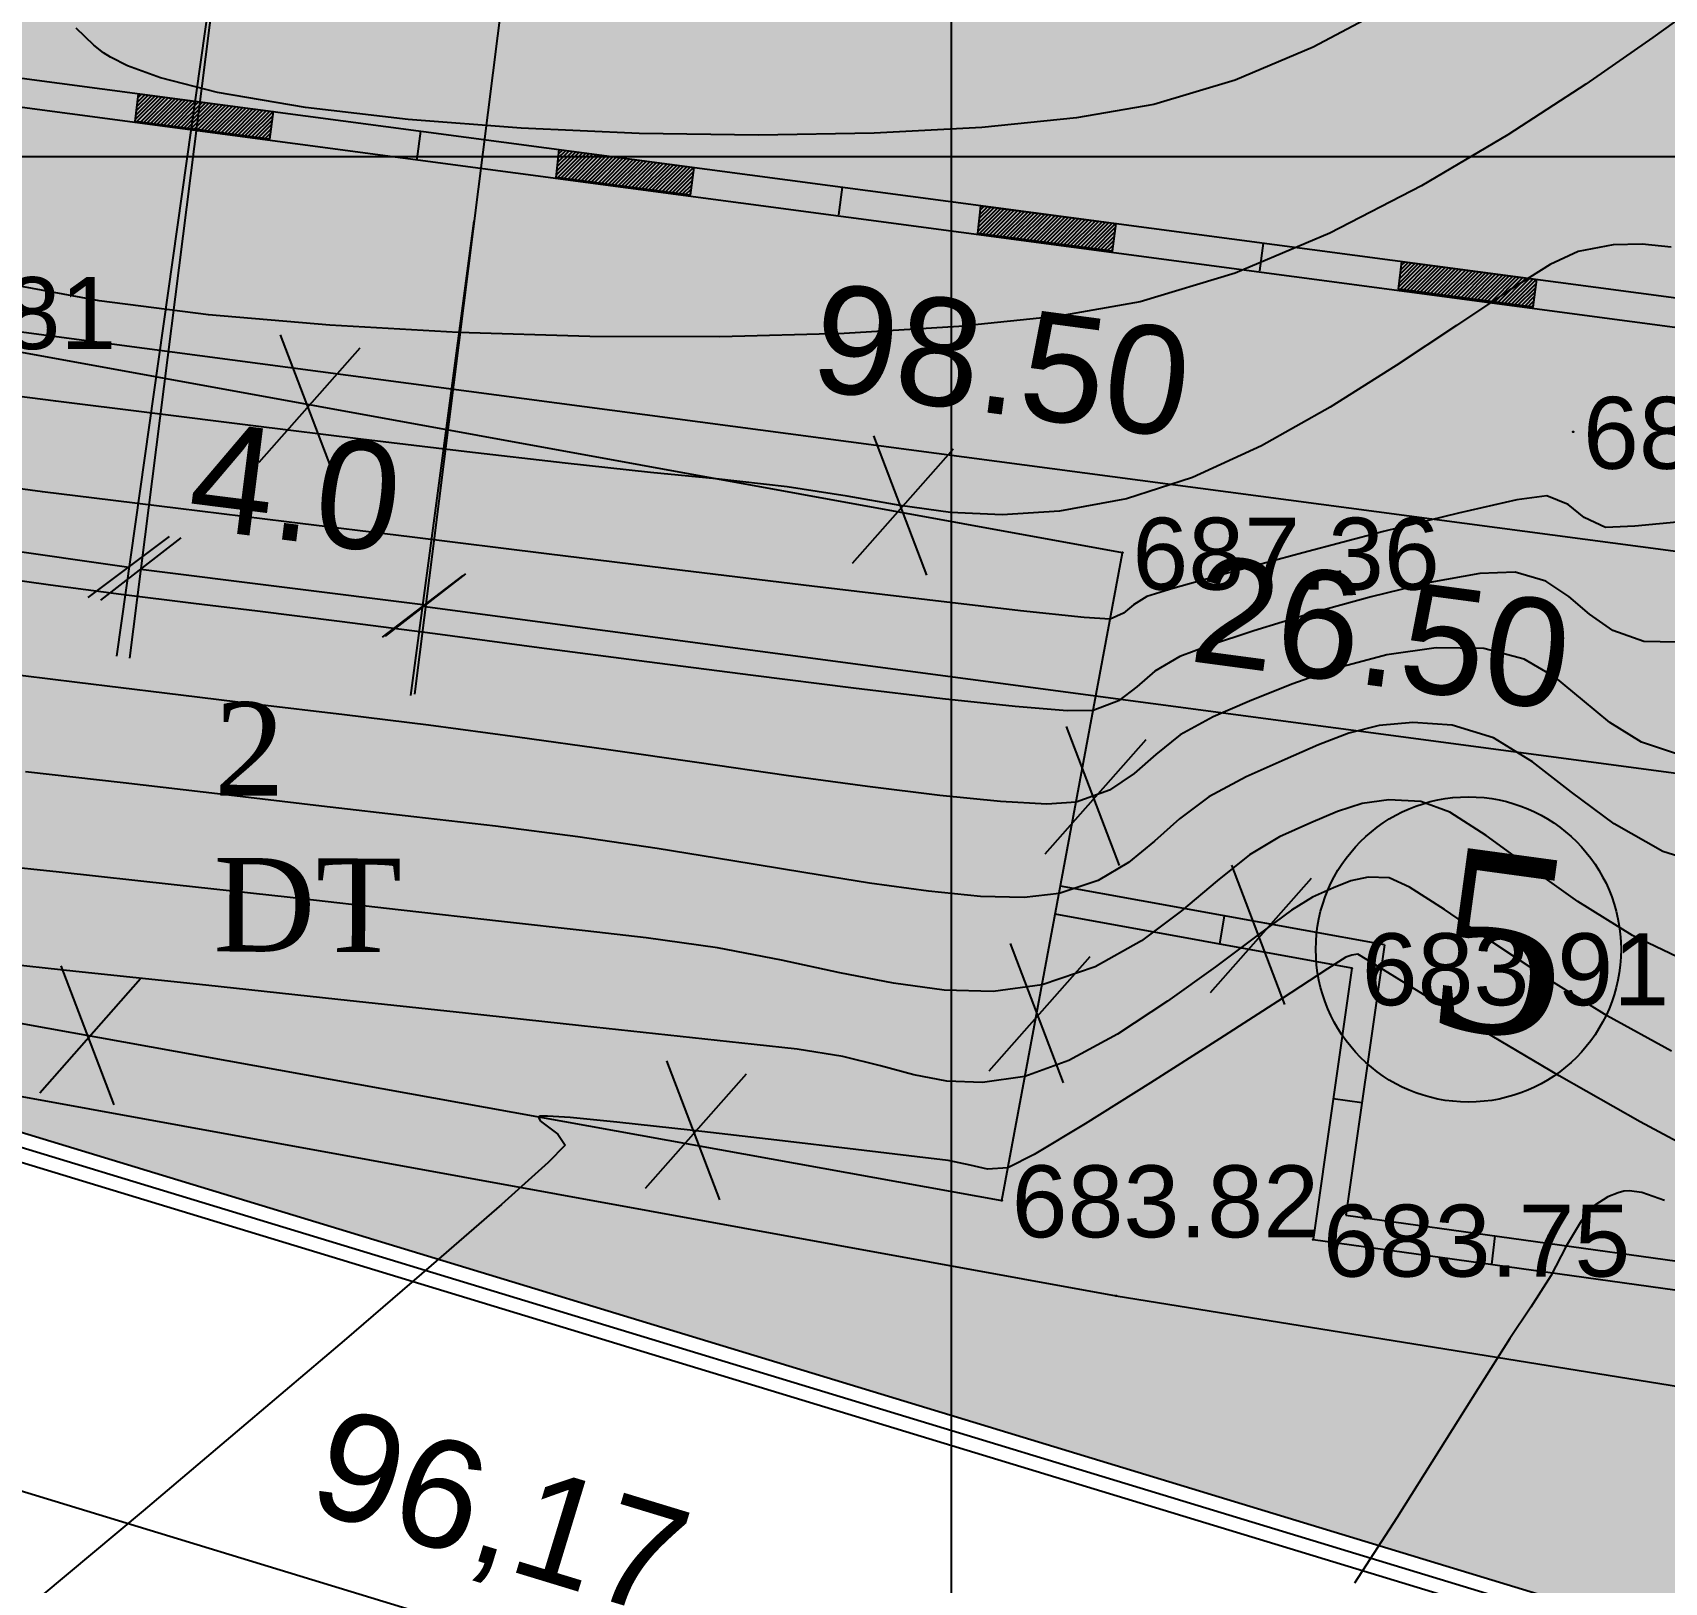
# Model space of a CAD drawing. Header units: feet. Extents: x 3381 to 683417, y 675186 to 4372291.
# Drawn here: x 682678.39 to 682701.07, y 4371923.06 to 4371944.6 of the extents above; entities that cross this region are included whole.
import ezdxf

# ---------------------------------------------------------------- set-up
doc = ezdxf.new("R2010")
doc.units = ezdxf.units.FT
doc.header["$MEASUREMENT"] = 0
doc.header["$PDMODE"] = 34
doc.header["$PDSIZE"] = 0.01
doc.linetypes.add('DUZ', pattern=[0])
doc.layers.get('0').update_dxf_attribs({"linetype": 'CONTINUOUS'})
doc.layers.get('Defpoints').update_dxf_attribs({"linetype": 'CONTINUOUS'})
for name, color, linetype in [('0_Point_Height', 2, 'CONTINUOUS'), ('0_Point_Point', 7, 'CONTINUOUS'), ('Layer8', 7, 'CONTINUOUS'), ('Yazilar', 7, 'CONTINUOUS')]:
    doc.layers.add(name, color=color, linetype=linetype)
for name, color, linetype, lineweight in [('ANA HORIZONTAL', 24, 'CONTINUOUS', 30), ('das tikili', 5, 'CONTINUOUS', 0), ('HORIZANTAL', 24, 'CONTINUOUS', 13), ('km setka', 170, 'CONTINUOUS', 15)]:
    doc.layers.add(name, color=color, linetype=linetype, lineweight=lineweight)
doc.styles.get("Standard").update_dxf_attribs({"font": 'arial.ttf', "height": 1.5})
doc.styles.add('style5', font='arialazlat.ttf', dxfattribs={"height": 400})
doc.dimstyles.new('ISO-25', dxfattribs={"dimtxt": 1.5, "dimasz": 1, "dimexe": 1.25, "dimexo": 0.625, "dimtad": 1, "dimtxsty": 'Standard', "dimblk": 'OBLIQUE', "dimcen": 2.5, "dimadec": 0, "dimazin": 0, "dimtfac": 1, "dimtmove": 0, "dimatfit": 3, "dimldrblk": 'OBLIQUE', "dimfxl": 1, "dimarcsym": 0})

# ---------------------------------------------------------------- blocks, each defined once
blk = doc.blocks.new('_Oblique')
at = {"color": 0, "linetype": 'ByBlock', "lineweight": -2}
blk.add_line((-0.5, -0.5), (0.5, 0.5), dxfattribs=at)
blk = doc.blocks.new('*D47')
at = {"color": 0, "lineweight": -2, "transparency": 16777216}
for p, q in [((682639.559, 4371940.221), (682638.048, 4371935.257)), ((682638.412, 4371936.453), (682730.412, 4371908.453)), ((682731.559, 4371912.221), (682730.048, 4371907.257))]:
    blk.add_line(p, q, dxfattribs=at)
at = {"layer": 'Defpoints', "color": 0, "lineweight": 30, "transparency": 16777216}
for p in [(682639.741, 4371940.819), (682731.741, 4371912.819), (682730.412, 4371908.453)]:
    blk.add_point(p, dxfattribs=at)
at = {"color": 0, "lineweight": -2, "transparency": 16777216}
for p, rotation in [((682638.412, 4371936.453), 163.072486935853), ((682730.412, 4371908.453), 343.072486935853)]:
    blk.add_blockref('_Oblique', p, dxfattribs=dict(at, rotation=rotation))
at = {"color": 0, "lineweight": 25, "transparency": 16777216, "insert": (682684.857, 4371923.913), "char_height": 1.5, "attachment_point": 5, "rotation": 343.0725}
blk.add_mtext('96,17', dxfattribs=at)
blk = doc.blocks.new('*D50')
at = {"color": 0, "lineweight": -2, "transparency": 16777216}
for p, q in [((682682.185, 4372025.104), (682678.574, 4372026.952)), ((682679.687, 4372026.383), (682636.687, 4371942.383)), ((682639.185, 4371941.104), (682635.574, 4371942.952))]:
    blk.add_line(p, q, dxfattribs=at)
at = {"layer": 'Defpoints', "color": 0, "lineweight": 30, "transparency": 16777216}
for p in [(682682.741, 4372024.819), (682636.687, 4371942.383), (682639.741, 4371940.819)]:
    blk.add_point(p, dxfattribs=at)
at = {"color": 0, "lineweight": -2, "transparency": 16777216}
for p, rotation in [((682679.687, 4372026.383), 62.89187712919826), ((682636.687, 4371942.383), 242.8918771291982)]:
    blk.add_blockref('_Oblique', p, dxfattribs=dict(at, rotation=rotation))
at = {"color": 0, "lineweight": 25, "transparency": 16777216, "insert": (682656.475, 4371984.388), "char_height": 1.5, "attachment_point": 5, "rotation": 62.8919}
blk.add_mtext('94,37', dxfattribs=at)
blk = doc.blocks.new('*D29')
at = {"color": 0, "lineweight": -2, "transparency": 16777216}
for p, q in [((682643.187, 4371947.529), (682642.704, 4371943.882)), ((682642.868, 4371945.121), (682740.488, 4371932.197)), ((682740.807, 4371934.606), (682740.324, 4371930.958))]:
    blk.add_line(p, q, dxfattribs=at)
at = {"layer": 'Defpoints', "color": 0, "lineweight": 30, "transparency": 16777216}
for p in [(682643.269, 4371948.149), (682740.889, 4371935.225), (682740.488, 4371932.197)]:
    blk.add_point(p, dxfattribs=at)
at = {"color": 0, "lineweight": -2, "transparency": 16777216}
for p, rotation in [((682642.868, 4371945.121), 172.4585361197717), ((682740.488, 4371932.197), 352.4585361197717)]:
    blk.add_blockref('_Oblique', p, dxfattribs=dict(at, rotation=rotation))
at = {"color": 0, "lineweight": 25, "transparency": 16777216, "insert": (682691.86, 4371940.038), "char_height": 1.5, "attachment_point": 5, "rotation": 352.4585}
blk.add_mtext('{\\fArial|b0|i0|c238|p34;98.50}', dxfattribs=at)
blk = doc.blocks.new('*D31')
at = {"color": 0, "lineweight": -2, "transparency": 16777216}
blk.add_line((682646.404, 4371953.33), (682647.179, 4371954.843), dxfattribs=at)
blk.add_arc((682643.941, 4371948.521), 5.853, 352.4341, 62.879, dxfattribs=at)
at = {"layer": 'Defpoints', "color": 0, "lineweight": 30, "transparency": 16777216}
for p in [(682646.119, 4371952.774), (682645.258, 4371951.092), (682649.57, 4371950.126), (682643.941, 4371948.521), (682740.595, 4371935.683)]:
    blk.add_point(p, dxfattribs=at)
at = {"color": 0, "lineweight": -2, "transparency": 16777216}
for p, rotation in [((682646.609, 4371953.73), 152.8790078084072), ((682649.743, 4371947.75), 262.4341392842104)]:
    blk.add_blockref('_Oblique', p, dxfattribs=dict(at, rotation=rotation))
at = {"color": 0, "lineweight": 25, "transparency": 16777216, "insert": (682650.357, 4371951.883), "char_height": 1.5, "attachment_point": 5, "rotation": 297.6566}
blk.add_mtext('70°', dxfattribs=at)
blk = doc.blocks.new('*D32')
at = {"color": 0, "lineweight": -2, "transparency": 16777216}
blk.add_arc((682740.56, 4371935.687), 7.21, 68.4429, 172.4341, dxfattribs=at)
at = {"layer": 'Defpoints', "color": 0, "lineweight": 30, "transparency": 16777216}
for p in [(682763.481, 4371993.705), (682643.941, 4371948.521), (682738.925, 4371942.709), (682740.595, 4371935.683), (682731.623, 4371913.064)]:
    blk.add_point(p, dxfattribs=at)
at = {"color": 0, "lineweight": -2, "transparency": 16777216}
for p, rotation in [((682743.209, 4371942.393), 338.4429207151824), ((682733.413, 4371936.637), 262.434139284192)]:
    blk.add_blockref('_Oblique', p, dxfattribs=dict(at, rotation=rotation))
at = {"color": 0, "lineweight": 25, "transparency": 16777216, "insert": (682736.203, 4371943.103), "char_height": 1.5, "attachment_point": 5, "rotation": 30.4385}
blk.add_mtext('104°', dxfattribs=at)
blk = doc.blocks.new('*D42')
at = {"color": 0, "lineweight": -2, "transparency": 16777216}
for p, q in [((682675.036, 4371948.129), (682673.43, 4371936.803)), ((682681.162, 4371947.261), (682679.556, 4371935.935)), ((682673.606, 4371938.041), (682679.732, 4371937.172))]:
    blk.add_line(p, q, dxfattribs=at)
at = {"layer": 'Defpoints', "color": 0, "lineweight": 30, "transparency": 16777216}
for p in [(682675.124, 4371948.748), (682681.249, 4371947.88), (682679.732, 4371937.172)]:
    blk.add_point(p, dxfattribs=at)
at = {"color": 0, "lineweight": -2, "transparency": 16777216}
for p, rotation in [((682673.606, 4371938.041), 171.9316460418982), ((682679.732, 4371937.172), 351.9316460418983)]:
    blk.add_blockref('_Oblique', p, dxfattribs=dict(at, rotation=rotation))
at = {"color": 0, "lineweight": 25, "transparency": 16777216, "insert": (682676.864, 4371938.984), "char_height": 1.5, "attachment_point": 5, "rotation": 351.9316}
blk.add_mtext('{\\fArial|b0|i0|c238|p34;6.0}', dxfattribs=at)
blk = doc.blocks.new('*D44')
at = {"color": 0, "lineweight": -2, "transparency": 16777216}
for p, q in [((682681.199, 4371947.466), (682679.739, 4371935.905)), ((682685.158, 4371946.966), (682683.698, 4371935.405)), ((682679.896, 4371937.145), (682683.855, 4371936.645))]:
    blk.add_line(p, q, dxfattribs=at)
at = {"layer": 'Defpoints', "color": 0, "lineweight": 30, "transparency": 16777216}
for p in [(682681.277, 4371948.086), (682685.237, 4371947.586), (682683.855, 4371936.645)]:
    blk.add_point(p, dxfattribs=at)
at = {"color": 0, "lineweight": -2, "transparency": 16777216}
for p, rotation in [((682679.896, 4371937.145), 172.8020103308189), ((682683.855, 4371936.645), 352.8020103308189)]:
    blk.add_blockref('_Oblique', p, dxfattribs=dict(at, rotation=rotation))
at = {"color": 0, "lineweight": 25, "transparency": 16777216, "insert": (682682.05, 4371938.275), "char_height": 1.5, "attachment_point": 5, "rotation": 352.802}
blk.add_mtext('{\\fArial|b0|i0|c238|p34;4.0}', dxfattribs=at)
blk = doc.blocks.new('*D45')
at = {"color": 0, "lineweight": -2, "transparency": 16777216}
for p, q in [((682684.525, 4371941.985), (682683.646, 4371935.388)), ((682710.822, 4371938.484), (682709.943, 4371931.886)), ((682683.811, 4371936.627), (682710.108, 4371933.125))]:
    blk.add_line(p, q, dxfattribs=at)
at = {"layer": 'Defpoints', "color": 0, "lineweight": 30, "transparency": 16777216}
for p in [(682684.607, 4371942.605), (682710.904, 4371939.104), (682710.108, 4371933.125)]:
    blk.add_point(p, dxfattribs=at)
at = {"color": 0, "lineweight": -2, "transparency": 16777216}
for p, rotation in [((682683.811, 4371936.627), 172.4158601839216), ((682710.108, 4371933.125), 352.4158601839215)]:
    blk.add_blockref('_Oblique', p, dxfattribs=dict(at, rotation=rotation))
at = {"color": 0, "lineweight": 25, "transparency": 16777216, "insert": (682697.143, 4371936.255), "char_height": 1.5, "attachment_point": 5, "rotation": 352.4159}
blk.add_mtext('{\\fArial|b0|i0|c238|p34;26.50}', dxfattribs=at)

msp = doc.modelspace()

# ---------------------------------------------------------------- hatches: boundary and pattern name
at = {"lineweight": 25}
h = msp.add_hatch(dxfattribs=at)
h.set_pattern_fill('GRASS', color=3)
h.set_pattern_definition([(90, (1845.1116, -2920.28305), (-0.707106781, 0.707106781), [0.1875, -1.226713563]), (45, (1845.1116, -2920.283), (-0.70710678119, 0.70710678119), [0.1875, -0.8125]), (135, (1845.1116, -2920.283), (-0.70710678119, -0.70710678119), [0.1875, -0.8125])])
edge = h.paths.add_edge_path(flags=16)
edge.add_arc((682658.082, 4371956.212), 3.56, 0, 360)
edge = h.paths.add_edge_path()
edge.add_line((682660.874, 4371958.42), (682665.412, 4371957.812))
edge.add_line((682665.412, 4371957.812), (682665.799, 4371960.701))
edge.add_line((682665.799, 4371960.701), (682658.472, 4371961.691))
edge.add_line((682658.472, 4371961.691), (682660.613, 4371977.547))
edge.add_line((682660.613, 4371977.547), (682668.986, 4371976.416))
edge.add_line((682668.986, 4371976.416), (682669.713, 4371981.799))
edge.add_line((682669.713, 4371981.799), (682665.061, 4371982.471))
edge.add_line((682665.061, 4371982.471), (682665.875, 4371988.112))
edge.add_line((682665.875, 4371988.112), (682673.997, 4371986.959))
edge.add_line((682673.997, 4371986.959), (682677.743, 4372014.074))
edge.add_line((682677.743, 4372014.074), (682677.836, 4372014.764))
edge.add_line((682677.836, 4372014.764), (682677.566, 4372014.27))
edge.add_line((682677.566, 4372014.27), (682640.028, 4371940.941))
edge.add_line((682640.028, 4371940.941), (682731.623, 4371913.064))
edge.add_line((682731.623, 4371913.064), (682763.481, 4371993.705))
edge.add_line((682763.481, 4371993.705), (682756.37, 4371996.426))
edge.add_line((682756.37, 4371996.426), (682754.616, 4371991.842))
edge.add_line((682754.616, 4371991.842), (682746.252, 4371994.776))
edge.add_arc((682905.681, 4371929.891), 172.127, 157.85455, 159.31778)
edge.add_line((682744.647, 4371990.683), (682758.012, 4371988.887))
edge.add_line((682758.012, 4371988.887), (682757.27, 4371983.639))
edge.add_line((682757.27, 4371983.639), (682743.941, 4371985.446))
edge.add_arc((682744.241, 4371982.305), 3.155, 95.4615, 167.5925)
edge.add_line((682741.16, 4371982.983), (682741.16, 4371982.028))
edge.add_line((682741.16, 4371982.028), (682742.827, 4371982.421))
edge.add_line((682742.827, 4371982.421), (682748.418, 4371981.442))
edge.add_line((682748.418, 4371981.442), (682746.468, 4371968.259))
edge.add_line((682746.468, 4371968.259), (682746.249, 4371968.259))
edge.add_line((682746.249, 4371968.259), (682741.16, 4371968.976))
edge.add_line((682741.16, 4371968.976), (682741.771, 4371974.344))
edge.add_line((682741.771, 4371974.344), (682746.874, 4371973.645))
edge.add_line((682746.874, 4371973.645), (682747.225, 4371976.207))
edge.add_line((682747.225, 4371976.207), (682742.045, 4371976.917))
edge.add_line((682742.045, 4371976.917), (682742.641, 4371982.005))
edge.add_line((682742.641, 4371982.005), (682741.06, 4371981.796))
edge.add_line((682741.06, 4371981.796), (682739.004, 4371965.83))
edge.add_line((682739.004, 4371965.83), (682747.74, 4371964.621))
edge.add_line((682747.74, 4371964.621), (682746.909, 4371957.265))
edge.add_line((682746.909, 4371957.265), (682738.126, 4371958.481))
edge.add_line((682738.126, 4371958.481), (682737.747, 4371955.83))
edge.add_line((682737.747, 4371955.83), (682731.62, 4371956.634))
edge.add_arc((682731.183, 4371946.643), 10, 87.4993, 110.7786)
edge.add_line((682727.636, 4371955.993), (682737.385, 4371954.567))
edge.add_line((682737.385, 4371954.567), (682736.758, 4371951.072))
edge.add_line((682736.758, 4371951.072), (682733.448, 4371951.598))
edge.add_line((682733.448, 4371951.598), (682733.841, 4371954.672))
edge.add_line((682733.841, 4371954.672), (682731.31, 4371955.007))
edge.add_line((682731.31, 4371955.007), (682730.905, 4371951.945))
edge.add_line((682730.905, 4371951.945), (682727.581, 4371952.385))
edge.add_line((682727.581, 4371952.385), (682727.933, 4371955.482))
edge.add_line((682727.933, 4371955.482), (682727.139, 4371955.789))
edge.add_arc((682731.353, 4371946.431), 10.263, 114.2395, 179.0096)
edge.add_line((682721.091, 4371946.608), (682720.741, 4371943.972))
edge.add_line((682720.741, 4371943.972), (682717.755, 4371944.299))
edge.add_line((682717.755, 4371944.299), (682716.874, 4371939.436))
edge.add_line((682716.874, 4371939.436), (682708.165, 4371940.649))
edge.add_line((682708.165, 4371940.649), (682708.852, 4371945.55))
edge.add_line((682708.852, 4371945.55), (682701.926, 4371946.469))
edge.add_line((682701.926, 4371946.469), (682702.361, 4371949.743))
edge.add_arc((682699.387, 4371950.138), 3, 352.4412, 442.1402)
edge.add_line((682699.797, 4371953.11), (682687.911, 4371954.75))
edge.add_line((682687.911, 4371954.75), (682686.64, 4371945.333))
edge.add_line((682686.64, 4371945.333), (682679.337, 4371946.312))
edge.add_line((682679.337, 4371946.312), (682680.591, 4371955.761))
edge.add_line((682680.591, 4371955.761), (682677.575, 4371956.183))
edge.add_line((682677.575, 4371956.183), (682676.314, 4371946.678))
edge.add_line((682676.314, 4371946.678), (682674.884, 4371946.953))
edge.add_line((682674.884, 4371946.953), (682664.163, 4371948.496))
edge.add_line((682664.163, 4371948.496), (682665.212, 4371956.326))
edge.add_line((682665.212, 4371956.326), (682661.592, 4371956.811))
edge.add_arc((682658.082, 4371956.212), 3.56, 9.688, 38.3434)
h = msp.add_hatch(dxfattribs=at)
h.set_pattern_fill('ANSI31', scale=0.3, angle=-0.0118)
h.set_pattern_definition([(44.9882312419, (-3299.883997, -3951.667074), (-0.0265110571503, 0.02652195031993), [])])
h.paths.add_polyline_path([(682679.862, 4371943.747), (682681.737, 4371943.497), (682681.683, 4371943.114), (682679.819, 4371943.36)])
h = msp.add_hatch(dxfattribs=at)
h.set_pattern_fill('ANSI31', scale=0.3, angle=-0.0118)
h.set_pattern_definition([(44.9882312419, (-3294.03539, -3952.44197), (-0.0265110571503, 0.02652195031993), [])])
h.paths.add_polyline_path([(682685.711, 4371942.973), (682687.586, 4371942.722), (682687.532, 4371942.339), (682685.667, 4371942.586)])
h = msp.add_hatch(dxfattribs=at)
h.set_pattern_fill('ANSI31', scale=0.3, angle=-0.0118)
h.set_pattern_definition([(44.9882312419, (-3288.17354, -3953.222457), (-0.0265110571503, 0.02652195031993), [])])
h.paths.add_polyline_path([(682691.573, 4371942.192), (682693.447, 4371941.941), (682693.394, 4371941.558), (682691.529, 4371941.805)])
h = msp.add_hatch(dxfattribs=at)
h.set_pattern_fill('ANSI31', scale=0.3, angle=-0.0118)
h.set_pattern_definition([(44.9882312419, (-3282.324933, -3953.997353), (-0.0265110571503, 0.02652195031993), [])])
h.paths.add_polyline_path([(682697.421, 4371941.417), (682699.296, 4371941.166), (682699.242, 4371940.783), (682697.378, 4371941.03)])

# ---------------------------------------------------------------- linework, layer by layer
at = {"color": 7, "lineweight": 25}
for p, q in [((682683.783, 4371943.228), (682683.732, 4371942.843)), ((682689.646, 4371942.45), (682689.594, 4371942.066)), ((682695.494, 4371941.673), (682695.443, 4371941.288))]:
    msp.add_line(p, q, dxfattribs=at)
at = {"color": 1, "lineweight": 25}
for p, q in [((682681.834, 4371940.4, 1036.431), (682682.571, 4371938.467, 338.931)), ((682681.542, 4371938.63, 338.931), (682682.945, 4371940.219, 338.931)), ((682689.789, 4371937.224, 338.794), (682691.191, 4371938.813, 338.794)), ((682690.081, 4371938.994, 1036.294), (682690.817, 4371937.061, 338.794)), ((682692.759, 4371934.956, 1034.794), (682693.496, 4371933.023, 337.294)), ((682692.467, 4371933.186, 337.294), (682693.87, 4371934.775, 337.294)), ((682695.057, 4371933.028, 1033.294), (682695.793, 4371931.095, 335.794)), ((682694.764, 4371931.258, 335.794), (682696.167, 4371932.847, 335.794)), ((682691.981, 4371931.94, 1033.64), (682692.717, 4371930.007, 336.14)), ((682678.784, 4371931.633, 1032.967), (682679.52, 4371929.701, 335.467)), ((682691.689, 4371930.171, 336.14), (682693.091, 4371931.76, 336.14)), ((682678.491, 4371929.864, 335.467), (682679.894, 4371931.453, 335.467)), ((682687.203, 4371930.311, 1032.794), (682687.939, 4371928.378, 335.294)), ((682686.911, 4371928.542, 335.294), (682688.313, 4371930.131, 335.294))]:
    msp.add_line(p, q, dxfattribs=at)
at = {"linetype": 'Continuous', "lineweight": 25}
for p, q in [((682697.18, 4371931.922, 683.936), (682692.677, 4371932.74, 684.007)), ((682696.729, 4371931.597, 683.908), (682692.605, 4371932.347, 684.007)), ((682694.952, 4371932.327), (682694.89, 4371931.931)), ((682697.18, 4371931.922, 683.924), (682696.643, 4371928.167, 683.763)), ((682673.537, 4371931.68, 684.329), (682691.864, 4371928.372, 683.822)), ((682696.729, 4371931.597, 683.908), (682696.19, 4371927.826, 683.746)), ((682696.47, 4371929.786), (682696.867, 4371929.733)), ((682696.643, 4371928.167, 683.729), (682718.525, 4371925.125, 682.77)), ((682696.19, 4371927.826, 683.746), (682718.47, 4371924.729, 682.77)), ((682698.715, 4371927.879), (682698.667, 4371927.482))]:
    msp.add_line(p, q, dxfattribs=at)
at = {"color": 30, "linetype": 'Continuous', "lineweight": 25}
for p, q in [((682673.381, 4371930.7, 684.364), (682693.452, 4371927.045, 683.701)), ((682693.452, 4371927.045, 683.701), (682704.449, 4371925.269, 683.075))]:
    msp.add_line(p, q, dxfattribs=at)
at = {"color": 7, "lineweight": 25}
for points in [[(682751.627, 4371998.67), (682764.001, 4371993.934), (682731.859, 4371912.574), (682639.454, 4371940.698), (682682.645, 4372025.07), (682742.284, 4372002.245)], [(682751.484, 4371998.296), (682763.481, 4371993.705), (682731.623, 4371913.064), (682640.028, 4371940.941), (682682.837, 4372024.568), (682742.141, 4372001.872)], [(682742.393, 4372001.805), (682742.568, 4372002.166), (682717.245, 4372011.848), (682678.351, 4372016.681), (682643.305, 4371948.218), (682740.854, 4371935.23), (682756.631, 4371975.146), (682756.272, 4371975.288), (682740.595, 4371935.683), (682643.941, 4371948.521), (682678.63, 4372016.248), (682717.144, 4372011.474), (682742.393, 4372001.805)], [(682679.862, 4371943.749), (682681.736, 4371943.501), (682681.684, 4371943.116), (682679.819, 4371943.364), (682679.862, 4371943.749)], [(682685.711, 4371942.973), (682687.584, 4371942.724), (682687.533, 4371942.339), (682685.667, 4371942.587), (682685.711, 4371942.973)], [(682691.573, 4371942.194), (682693.446, 4371941.945), (682693.395, 4371941.56), (682691.529, 4371941.809), (682691.573, 4371942.194)], [(682697.421, 4371941.417), (682699.295, 4371941.168), (682699.243, 4371940.784), (682697.378, 4371941.032), (682697.421, 4371941.417)]]:
    msp.add_lwpolyline(points, dxfattribs=at)
at = {"color": 1, "lineweight": 25}
msp.add_lwpolyline([(682639.741, 4371940.819), (682682.741, 4372024.819), (682763.741, 4371993.819), (682731.741, 4371912.819)], close=True, dxfattribs=at)
at = {"color": 7, "linetype": 'DUZ', "lineweight": 25}
msp.add_circle((682698.349, 4371931.858, -929.671), 2.121, dxfattribs=at)
at = {"layer": '0_Point_Point', "lineweight": 25}
for p in [(682699.805, 4371939.051, 687.419), (682693.542, 4371937.372, 687.364), (682696.729, 4371931.597, 683.908), (682691.864, 4371928.372, 683.822), (682696.19, 4371927.826, 683.746), (682693.452, 4371927.045, 683.701)]:
    msp.add_point(p, dxfattribs=at)
at = {"layer": 'ANA HORIZONTAL', "color": 32, "lineweight": 25}
for p, q in [((682696.871, 4371933.887, 685), (682696.527, 4371933.776, 685)), ((682697.241, 4371933.938, 685), (682696.871, 4371933.887, 685)), ((682697.686, 4371933.916, 685), (682697.241, 4371933.938, 685)), ((682698.092, 4371933.765, 685), (682697.686, 4371933.916, 685)), ((682696.16, 4371933.617, 685), (682695.722, 4371933.422, 685)), ((682696.527, 4371933.776, 685), (682696.16, 4371933.617, 685)), ((682698.593, 4371933.443, 685), (682698.092, 4371933.765, 685)), ((682695.722, 4371933.422, 685), (682695.304, 4371933.174, 685)), ((682699.186, 4371933.009, 685), (682698.593, 4371933.443, 685)), ((682695.304, 4371933.174, 685), (682694.857, 4371932.813, 685)), ((682678.761, 4371932.932, 685), (682677.259, 4371933.095, 685)), ((682680.359, 4371932.757, 685), (682678.761, 4371932.932, 685)), ((682699.867, 4371932.526, 685), (682699.186, 4371933.009, 685)), ((682681.97, 4371932.578, 685), (682680.359, 4371932.757, 685)), ((682694.857, 4371932.813, 685), (682694.362, 4371932.396, 685)), ((682683.514, 4371932.405, 685), (682681.97, 4371932.578, 685)), ((682700.631, 4371932.052, 685), (682699.867, 4371932.526, 685)), ((682684.909, 4371932.248, 685), (682683.514, 4371932.405, 685)), ((682686.072, 4371932.117, 685), (682684.909, 4371932.248, 685)), ((682694.362, 4371932.396, 685), (682693.803, 4371931.979, 685)), ((682686.922, 4371932.021, 685), (682686.072, 4371932.117, 685)), ((682687.913, 4371931.879, 685), (682686.922, 4371932.021, 685)), ((682701.474, 4371931.649, 685), (682700.631, 4371932.052, 685)), ((682688.803, 4371931.708, 685), (682687.913, 4371931.879, 685)), ((682693.803, 4371931.979, 685), (682693.162, 4371931.617, 685)), ((682689.612, 4371931.535, 685), (682688.803, 4371931.708, 685)), ((682693.162, 4371931.617, 685), (682692.422, 4371931.366, 685)), ((682690.36, 4371931.388, 685), (682689.612, 4371931.535, 685)), ((682691.064, 4371931.292, 685), (682690.36, 4371931.388, 685)), ((682692.422, 4371931.366, 685), (682691.745, 4371931.276, 685)), ((682691.745, 4371931.276, 685), (682691.064, 4371931.292, 685))]:
    msp.add_line(p, q, dxfattribs=at)
at = {"layer": 'ANA HORIZONTAL', "color": 32, "lineweight": 25, "elevation": 687.5}
msp.add_lwpolyline([(682701.168, 4371941.617), (682700.761, 4371941.659), (682700.361, 4371941.649), (682699.873, 4371941.557), (682699.485, 4371941.377), (682698.909, 4371941.016), (682698.183, 4371940.529), (682697.343, 4371939.971), (682696.427, 4371939.396), (682695.472, 4371938.859), (682694.515, 4371938.415), (682693.594, 4371938.118), (682692.663, 4371937.95), (682691.866, 4371937.898), (682691.148, 4371937.932), (682690.449, 4371938.027), (682689.712, 4371938.155), (682688.88, 4371938.288), (682687.895, 4371938.399), (682686.978, 4371938.486), (682685.795, 4371938.615), (682684.427, 4371938.774), (682682.954, 4371938.95), (682681.457, 4371939.134), (682680.016, 4371939.314), (682678.713, 4371939.478), (682677.628, 4371939.615)], dxfattribs=at)
at = {"layer": 'das tikili', "color": 1, "lineweight": 25}
for p, q in [((682693.542, 4371937.372, 687.364), (682675.147, 4371940.715, 687.807)), ((682691.864, 4371928.372, 683.822), (682693.542, 4371937.372, 687.364))]:
    msp.add_line(p, q, dxfattribs=at)
at = {"layer": 'HORIZANTAL', "color": 32, "linetype": 'Continuous', "lineweight": 25}
for p, q in [((682678.641, 4371936.922, 686.5), (682677.708, 4371937.052, 686.5)), ((682698.509, 4371937.081, 686.5), (682697.811, 4371936.956, 686.5)), ((682699, 4371937.1, 686.5), (682698.509, 4371937.081, 686.5)), ((682699.425, 4371936.976, 686.5), (682699, 4371937.1, 686.5)), ((682679.623, 4371936.79, 686.5), (682678.641, 4371936.922, 686.5)), ((682680.63, 4371936.667, 686.5), (682679.623, 4371936.79, 686.5)), ((682697.811, 4371936.956, 686.5), (682696.996, 4371936.76, 686.5)), ((682699.746, 4371936.763, 686.5), (682699.425, 4371936.976, 686.5)), ((682681.517, 4371936.56, 686.5), (682680.63, 4371936.667, 686.5)), ((682682.659, 4371936.415, 686.5), (682681.517, 4371936.56, 686.5)), ((682696.996, 4371936.76, 686.5), (682696.152, 4371936.525, 686.5)), ((682700.033, 4371936.516, 686.5), (682699.746, 4371936.763, 686.5)), ((682683.987, 4371936.242, 686.5), (682682.659, 4371936.415, 686.5)), ((682696.152, 4371936.525, 686.5), (682695.368, 4371936.286, 686.5)), ((682700.357, 4371936.289, 686.5), (682700.033, 4371936.516, 686.5)), ((682685.434, 4371936.051, 686.5), (682683.987, 4371936.242, 686.5)), ((682695.368, 4371936.286, 686.5), (682694.734, 4371936.076, 686.5)), ((682700.788, 4371936.136, 686.5), (682700.357, 4371936.289, 686.5)), ((682701.24, 4371936.128, 686.5), (682700.788, 4371936.136, 686.5)), ((682686.931, 4371935.855, 686.5), (682685.434, 4371936.051, 686.5)), ((682694.339, 4371935.929, 686.5), (682693.99, 4371935.726, 686.5)), ((682694.734, 4371936.076, 686.5), (682694.339, 4371935.929, 686.5)), ((682697.215, 4371935.951, 686), (682696.538, 4371935.771, 686)), ((682697.899, 4371936.051, 686), (682697.215, 4371935.951, 686)), ((682698.562, 4371936.039, 686), (682697.899, 4371936.051, 686)), ((682699.123, 4371935.89, 686), (682698.562, 4371936.039, 686)), ((682699.56, 4371935.638, 686), (682699.123, 4371935.89, 686)), ((682679.01, 4371935.569, 686), (682677.865, 4371935.711, 686)), ((682688.409, 4371935.665, 686.5), (682686.931, 4371935.855, 686.5)), ((682689.801, 4371935.49, 686.5), (682688.409, 4371935.665, 686.5)), ((682693.99, 4371935.726, 686.5), (682693.739, 4371935.51, 686.5)), ((682696.538, 4371935.771, 686), (682695.892, 4371935.545, 686)), ((682699.936, 4371935.329, 686), (682699.56, 4371935.638, 686)), ((682680.224, 4371935.418, 686), (682679.01, 4371935.569, 686)), ((682681.474, 4371935.265, 686), (682680.224, 4371935.418, 686)), ((682691.037, 4371935.343, 686.5), (682689.801, 4371935.49, 686.5)), ((682693.739, 4371935.51, 686.5), (682693.486, 4371935.315, 686.5)), ((682695.892, 4371935.545, 686), (682695.304, 4371935.308, 686)), ((682682.727, 4371935.118, 686), (682681.474, 4371935.265, 686)), ((682692.05, 4371935.235, 686.5), (682691.037, 4371935.343, 686.5)), ((682692.772, 4371935.176, 686.5), (682692.05, 4371935.235, 686.5)), ((682693.486, 4371935.315, 686.5), (682693.133, 4371935.177, 686.5)), ((682695.304, 4371935.308, 686), (682694.8, 4371935.093, 686)), ((682700.313, 4371935.013, 686), (682699.936, 4371935.329, 686)), ((682683.895, 4371934.976, 686), (682682.727, 4371935.118, 686)), ((682685.131, 4371934.81, 686), (682683.895, 4371934.976, 686)), ((682693.133, 4371935.177, 686.5), (682692.772, 4371935.176, 686.5)), ((682694.8, 4371935.093, 686), (682694.342, 4371934.841, 686)), ((682697.108, 4371934.97, 685.5), (682696.685, 4371934.864, 685.5)), ((682697.574, 4371935.012, 685.5), (682697.108, 4371934.97, 685.5)), ((682698.124, 4371934.977, 685.5), (682697.574, 4371935.012, 685.5)), ((682698.699, 4371934.799, 685.5), (682698.124, 4371934.977, 685.5)), ((682700.754, 4371934.737, 686), (682700.313, 4371935.013, 686)), ((682686.397, 4371934.631, 686), (682685.131, 4371934.81, 686)), ((682694.342, 4371934.841, 686), (682694.003, 4371934.568, 686)), ((682696.685, 4371934.864, 685.5), (682696.263, 4371934.703, 685.5)), ((682699.238, 4371934.464, 685.5), (682698.699, 4371934.799, 685.5)), ((682701.322, 4371934.549, 686), (682700.754, 4371934.737, 686)), ((682687.656, 4371934.45, 686), (682686.397, 4371934.631, 686)), ((682694.003, 4371934.568, 686), (682693.702, 4371934.302, 686)), ((682696.263, 4371934.703, 685.5), (682695.803, 4371934.497, 685.5)), ((682679.652, 4371934.172, 685.5), (682678.294, 4371934.328, 685.5)), ((682688.868, 4371934.277, 686), (682687.656, 4371934.45, 686)), ((682689.996, 4371934.123, 686), (682688.868, 4371934.277, 686)), ((682693.702, 4371934.302, 686), (682693.359, 4371934.071, 686)), ((682695.803, 4371934.497, 685.5), (682695.261, 4371934.258, 685.5)), ((682699.783, 4371934.042, 685.5), (682699.238, 4371934.464, 685.5)), ((682681.043, 4371934.01, 685.5), (682679.652, 4371934.172, 685.5)), ((682691.001, 4371933.998, 686), (682689.996, 4371934.123, 686)), ((682693.359, 4371934.071, 686), (682692.896, 4371933.906, 686)), ((682695.261, 4371934.258, 685.5), (682694.742, 4371933.981, 685.5)), ((682682.408, 4371933.85, 685.5), (682681.043, 4371934.01, 685.5)), ((682683.689, 4371933.7, 685.5), (682682.408, 4371933.85, 685.5)), ((682691.845, 4371933.913, 686), (682691.001, 4371933.998, 686)), ((682692.489, 4371933.879, 686), (682691.845, 4371933.913, 686)), ((682692.896, 4371933.906, 686), (682692.489, 4371933.879, 686)), ((682694.742, 4371933.981, 685.5), (682694.335, 4371933.674, 685.5)), ((682700.374, 4371933.605, 685.5), (682699.783, 4371934.042, 685.5)), ((682684.825, 4371933.57, 685.5), (682683.689, 4371933.7, 685.5)), ((682694.335, 4371933.674, 685.5), (682693.983, 4371933.362, 685.5)), ((682701.052, 4371933.221, 685.5), (682700.374, 4371933.605, 685.5)), ((682685.969, 4371933.425, 685.5), (682684.825, 4371933.57, 685.5)), ((682687.073, 4371933.261, 685.5), (682685.969, 4371933.425, 685.5)), ((682688.124, 4371933.09, 685.5), (682687.073, 4371933.261, 685.5)), ((682693.983, 4371933.362, 685.5), (682693.626, 4371933.068, 685.5)), ((682701.857, 4371932.963, 685.5), (682701.052, 4371933.221, 685.5)), ((682689.112, 4371932.926, 685.5), (682688.124, 4371933.09, 685.5)), ((682690.022, 4371932.781, 685.5), (682689.112, 4371932.926, 685.5)), ((682693.626, 4371933.068, 685.5), (682693.204, 4371932.818, 685.5)), ((682690.844, 4371932.666, 685.5), (682690.022, 4371932.781, 685.5)), ((682693.204, 4371932.818, 685.5), (682692.659, 4371932.636, 685.5)), ((682696.473, 4371932.716, 684.5), (682696.183, 4371932.587, 684.5)), ((682696.713, 4371932.812, 684.5), (682696.473, 4371932.716, 684.5)), ((682696.954, 4371932.863, 684.5), (682696.713, 4371932.812, 684.5)), ((682697.248, 4371932.854, 684.5), (682696.954, 4371932.863, 684.5)), ((682697.531, 4371932.724, 684.5), (682697.248, 4371932.854, 684.5)), ((682698.015, 4371932.412, 684.5), (682697.531, 4371932.724, 684.5)), ((682691.566, 4371932.596, 685.5), (682690.844, 4371932.666, 685.5)), ((682692.175, 4371932.581, 685.5), (682691.566, 4371932.596, 685.5)), ((682692.659, 4371932.636, 685.5), (682692.175, 4371932.581, 685.5)), ((682696.183, 4371932.587, 684.5), (682695.891, 4371932.404, 684.5)), ((682695.891, 4371932.404, 684.5), (682695.425, 4371932.061, 684.5)), ((682698.661, 4371931.974, 684.5), (682698.015, 4371932.412, 684.5)), ((682695.425, 4371932.061, 684.5), (682694.834, 4371931.618, 684.5)), ((682696.81, 4371931.793, 684), (682696.727, 4371931.779, 684)), ((682697.047, 4371931.649, 684), (682696.81, 4371931.793, 684)), ((682699.428, 4371931.463, 684.5), (682698.661, 4371931.974, 684.5)), ((682678.993, 4371931.554, 684.5), (682677.308, 4371931.734, 684.5)), ((682680.8, 4371931.36, 684.5), (682678.993, 4371931.554, 684.5)), ((682694.834, 4371931.618, 684.5), (682694.166, 4371931.138, 684.5)), ((682696.391, 4371931.588, 684), (682695.758, 4371931.178, 684)), ((682696.644, 4371931.751, 684), (682696.391, 4371931.588, 684)), ((682696.727, 4371931.779, 684), (682696.644, 4371931.751, 684)), ((682697.663, 4371931.269, 684), (682697.047, 4371931.649, 684)), ((682682.635, 4371931.163, 684.5), (682680.8, 4371931.36, 684.5)), ((682700.278, 4371930.934, 684.5), (682699.428, 4371931.463, 684.5)), ((682684.407, 4371930.973, 684.5), (682682.635, 4371931.163, 684.5)), ((682694.166, 4371931.138, 684.5), (682693.47, 4371930.683, 684.5)), ((682695.758, 4371931.178, 684), (682694.889, 4371930.617, 684)), ((682698.552, 4371930.729, 684), (682697.663, 4371931.269, 684)), ((682686.023, 4371930.798, 684.5), (682684.407, 4371930.973, 684.5)), ((682701.171, 4371930.443, 684.5), (682700.278, 4371930.934, 684.5)), ((682687.392, 4371930.65, 684.5), (682686.023, 4371930.798, 684.5)), ((682688.422, 4371930.538, 684.5), (682687.392, 4371930.65, 684.5)), ((682693.47, 4371930.683, 684.5), (682692.794, 4371930.315, 684.5)), ((682699.611, 4371930.101, 684), (682698.552, 4371930.729, 684)), ((682689.02, 4371930.472, 684.5), (682688.422, 4371930.538, 684.5)), ((682689.652, 4371930.369, 684.5), (682689.02, 4371930.472, 684.5)), ((682694.889, 4371930.617, 684), (682693.929, 4371930.004, 684)), ((682690.176, 4371930.239, 684.5), (682689.652, 4371930.369, 684.5)), ((682690.641, 4371930.115, 684.5), (682690.176, 4371930.239, 684.5)), ((682692.794, 4371930.315, 684.5), (682692.185, 4371930.095, 684.5)), ((682691.098, 4371930.028, 684.5), (682690.641, 4371930.115, 684.5)), ((682691.596, 4371930.011, 684.5), (682691.098, 4371930.028, 684.5)), ((682692.185, 4371930.095, 684.5), (682691.596, 4371930.011, 684.5)), ((682693.929, 4371930.004, 684), (682693.023, 4371929.435, 684)), ((682700.736, 4371929.461, 684), (682699.611, 4371930.101, 684)), ((682685.43, 4371929.534, 684), (682685.427, 4371929.515, 684)), ((682685.427, 4371929.515, 684), (682685.451, 4371929.474, 684)), ((682685.446, 4371929.54, 684), (682685.43, 4371929.534, 684)), ((682685.55, 4371929.541, 684), (682685.446, 4371929.54, 684)), ((682685.863, 4371929.521, 684), (682685.55, 4371929.541, 684)), ((682686.513, 4371929.459, 684), (682685.863, 4371929.521, 684)), ((682685.451, 4371929.474, 684), (682685.542, 4371929.403, 684)), ((682685.542, 4371929.403, 684), (682685.694, 4371929.293, 684)), ((682685.694, 4371929.293, 684), (682685.794, 4371929.137, 684)), ((682687.571, 4371929.344, 684), (682686.513, 4371929.459, 684)), ((682688.738, 4371929.21, 684), (682687.571, 4371929.344, 684)), ((682693.023, 4371929.435, 684), (682692.314, 4371929.01, 684)), ((682701.822, 4371928.882, 684), (682700.736, 4371929.461, 684)), ((682685.794, 4371929.137, 684), (682685.557, 4371928.897, 684)), ((682689.836, 4371929.079, 684), (682688.738, 4371929.21, 684)), ((682690.688, 4371928.975, 684), (682689.836, 4371929.079, 684)), ((682685.557, 4371928.897, 684), (682684.908, 4371928.315, 684)), ((682691.117, 4371928.924, 684), (682690.688, 4371928.975, 684)), ((682691.421, 4371928.862, 684), (682691.117, 4371928.924, 684)), ((682691.663, 4371928.807, 684), (682691.421, 4371928.862, 684)), ((682692.314, 4371929.01, 684), (682691.948, 4371928.825, 684)), ((682691.948, 4371928.825, 684), (682691.663, 4371928.807, 684)), ((682700.287, 4371928.423, 683.5), (682700.107, 4371928.303, 683.5)), ((682700.43, 4371928.478, 683.5), (682700.287, 4371928.423, 683.5)), ((682700.51, 4371928.498, 683.5), (682700.43, 4371928.478, 683.5)), ((682700.584, 4371928.505, 683.5), (682700.51, 4371928.498, 683.5)), ((682700.758, 4371928.483, 683.5), (682700.584, 4371928.505, 683.5)), ((682701.075, 4371928.368, 683.5), (682700.758, 4371928.483, 683.5)), ((682684.908, 4371928.315, 684), (682683.934, 4371927.467, 684)), ((682700.107, 4371928.303, 683.5), (682699.914, 4371928.083, 683.5)), ((682699.914, 4371928.083, 683.5), (682699.709, 4371927.733, 683.5)), ((682699.709, 4371927.733, 683.5), (682699.495, 4371927.325, 683.5)), ((682683.934, 4371927.467, 684), (682682.722, 4371926.425, 684)), ((682699.495, 4371927.325, 683.5), (682699.218, 4371926.889, 683.5)), ((682699.218, 4371926.889, 683.5), (682698.924, 4371926.452, 683.5)), ((682682.722, 4371926.425, 684), (682681.358, 4371925.264, 684)), ((682698.924, 4371926.452, 683.5), (682698.483, 4371925.755, 683.5)), ((682698.483, 4371925.755, 683.5), (682697.943, 4371924.894, 683.5)), ((682681.358, 4371925.264, 684), (682679.928, 4371924.058, 684)), ((682697.943, 4371924.894, 683.5), (682697.355, 4371923.962, 683.5)), ((682679.928, 4371924.058, 684), (682678.519, 4371922.88, 684)), ((682697.355, 4371923.962, 683.5), (682696.766, 4371923.053, 683.5))]:
    msp.add_line(p, q, dxfattribs=at)
for points, elevation in [([(682701.654, 4371945.066), (682700.911, 4371944.53), (682699.979, 4371943.883), (682698.895, 4371943.178), (682697.697, 4371942.469), (682696.421, 4371941.811), (682695.105, 4371941.256), (682693.786, 4371940.859), (682692.655, 4371940.66), (682691.264, 4371940.513), (682689.674, 4371940.418), (682687.944, 4371940.373), (682686.136, 4371940.377), (682684.309, 4371940.431), (682682.523, 4371940.532), (682680.839, 4371940.679), (682679.317, 4371940.873), (682678.017, 4371941.111)], 688), ([(682697.216, 4371944.939), (682696.19, 4371944.398), (682695.105, 4371943.938), (682693.977, 4371943.6), (682692.901, 4371943.413), (682691.584, 4371943.281), (682690.09, 4371943.202), (682688.483, 4371943.175), (682686.825, 4371943.199), (682685.181, 4371943.271), (682683.614, 4371943.392), (682682.186, 4371943.558), (682680.962, 4371943.769), (682680.172, 4371943.969), (682679.711, 4371944.137), (682679.474, 4371944.257), (682679.378, 4371944.319), (682679.244, 4371944.423), (682678.999, 4371944.66)], 688.5), ([(682701.594, 4371937.829), (682700.66, 4371937.741), (682700.253, 4371937.722), (682699.955, 4371937.859), (682699.733, 4371938.043), (682699.438, 4371938.162), (682699.023, 4371938.105), (682698.212, 4371937.923), (682697.166, 4371937.664), (682696.048, 4371937.372), (682695.019, 4371937.094), (682694.242, 4371936.876), (682693.878, 4371936.764), (682693.693, 4371936.648), (682693.556, 4371936.531), (682693.37, 4371936.447), (682693.006, 4371936.472), (682692.123, 4371936.566), (682690.826, 4371936.716), (682689.224, 4371936.907), (682687.424, 4371937.125), (682685.536, 4371937.357), (682683.666, 4371937.587), (682681.923, 4371937.802), (682680.415, 4371937.988), (682679.248, 4371938.131), (682678.532, 4371938.216), (682677.737, 4371938.325)], 687)]:
    msp.add_lwpolyline(points, dxfattribs=dict(at, elevation=elevation))
at = {"layer": 'km setka', "lineweight": 25, "flags": 128}
for points in [[(682691.16, 4372118.891), (682691.16, 4371902.444)], [(682601.007, 4371942.877), (682852.088, 4371942.877)]]:
    msp.add_lwpolyline(points, dxfattribs=at)

# ---------------------------------------------------------------- texts
at = {"layer": '0_Point_Height', "color": 0, "lineweight": 25}
for s, p in [('687.81', (682675.283, 4371940.201, 687.807)), ('687.42', (682699.941, 4371938.537, 687.419)), ('687.36', (682693.678, 4371936.858, 687.364)), ('683.91', (682696.865, 4371931.083, 683.908)), ('683.82', (682692, 4371927.858, 683.822)), ('683.75', (682696.326, 4371927.312, 683.746))]:
    msp.add_text(s, height=1, dxfattribs=at).set_placement(p)
at = {"layer": 'Layer8', "color": 0, "lineweight": 25, "insert": (682697.698, 4371930.793, -1626.171), "char_height": 2.5, "width": 81.30669, "attachment_point": 7, "rotation": 352.2259, "style": 'style5'}
msp.add_mtext('{\\fTimes New Roman|b0|i0|c238|p18;5}', dxfattribs=at)
at = {"layer": 'Yazilar', "lineweight": 25, "insert": (682680.919, 4371935.298), "char_height": 1.3, "width": 0.10588, "attachment_point": 1, "rotation": 359.7512}
msp.add_mtext('{\\fTimes New Roman|b0|i0|c0|p18;2 DT}', dxfattribs=at)

# ---------------------------------------------------------------- dimensions: what is measured, and where the dimension line sits
at = {"color": 7, "lineweight": 25}
dim = msp.add_linear_dim(base=(682636.687, 4371942.383), p1=(682682.741, 4372024.819), p2=(682639.741, 4371940.819), angle=242.8919, dimstyle='ISO-25', dxfattribs=at)
dim.commit()
dim.dimension.update_dxf_attribs({"geometry": '*D50', "text_midpoint": (682657.834, 4371983.692), "dimtype": 161})
at = {"color": 3, "lineweight": 25}
for base, line1, line2, picture, middle in [((682738.925, 4371942.709), ((682740.595, 4371935.683), (682643.941, 4371948.521)), ((682763.481, 4371993.705), (682731.623, 4371913.064)), '*D32', (682736.203, 4371943.103)), ((682649.57, 4371950.126), ((682646.119, 4371952.774), (682645.258, 4371951.092)), ((682740.595, 4371935.683), (682643.941, 4371948.521)), '*D31', (682650.357, 4371951.883))]:
    dim = msp.add_angular_dim_2l(base=base, line1=line1, line2=line2, dimstyle='ISO-25', dxfattribs=at)
    dim.commit()
    dim.dimension.update_dxf_attribs({"geometry": picture, "text_midpoint": middle})
at = {"color": 7, "lineweight": 25}
for p1, p2, distance, text, picture, middle in [((682675.124, 4371948.748), (682681.249, 4371947.88), -10.814, '{\\fArial|b0|i0|c238|p34;6.0}', '*D42', (682676.864, 4371938.984)), ((682684.607, 4371942.605), (682710.904, 4371939.104), -6.031, '{\\fArial|b0|i0|c238|p34;26.50}', '*D45', (682697.143, 4371936.255))]:
    dim = msp.add_aligned_dim(p1=p1, p2=p2, distance=distance, text=text, dimstyle='ISO-25', dxfattribs=at)
    dim.commit()
    dim.dimension.update_dxf_attribs({"geometry": picture, "text_midpoint": middle})
at = {"color": 3, "lineweight": 25}
dim = msp.add_aligned_dim(p1=(682643.269, 4371948.149), p2=(682740.889, 4371935.225), distance=-3.055, text='{\\fArial|b0|i0|c238|p34;98.50}', dimstyle='ISO-25', dxfattribs=at)
dim.commit()
dim.dimension.update_dxf_attribs({"geometry": '*D29', "text_midpoint": (682691.86, 4371940.038)})
at = {"color": 7, "lineweight": 25}
dim = msp.add_linear_dim(base=(682683.855, 4371936.645), p1=(682681.277, 4371948.086), p2=(682685.237, 4371947.586), angle=352.802, text='{\\fArial|b0|i0|c238|p34;4.0}', dimstyle='ISO-25', dxfattribs=at)
dim.commit()
dim.dimension.update_dxf_attribs({"geometry": '*D44', "text_midpoint": (682681.875, 4371936.895), "dimtype": 161})
dim = msp.add_aligned_dim(p1=(682639.741, 4371940.819), p2=(682731.741, 4371912.819), distance=-4.564, dimstyle='ISO-25', dxfattribs=at)
dim.commit()
dim.dimension.update_dxf_attribs({"geometry": '*D47', "text_midpoint": (682684.857, 4371923.913)})

doc.saveas('drawing.dxf')
